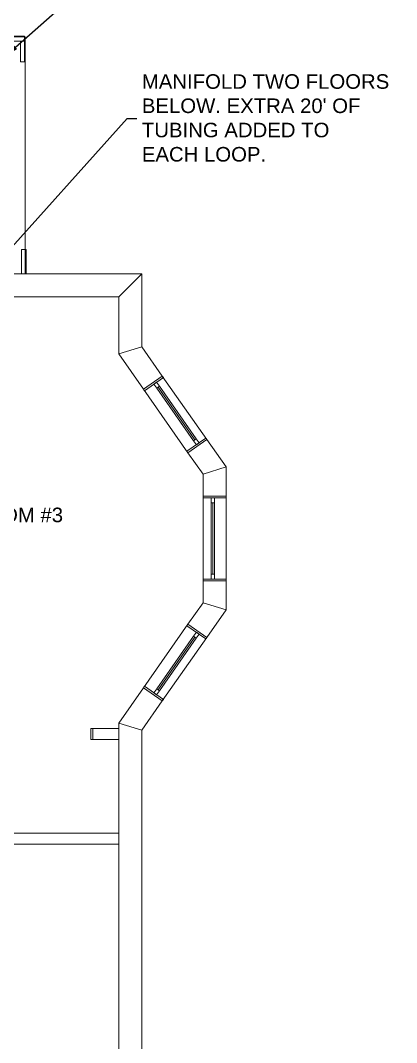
# Model space of a CAD drawing. Header units: inches. Extents: x -394 to 2550, y -2115 to -791.
# Drawn here: x 1800.5 to 1955.5, y -1445.8 to -1024.2 of the extents above; entities that cross this region are included whole.
import ezdxf
from ezdxf import colors
from ezdxf.entities.mleader import LeaderData, LeaderLine
from ezdxf.math import Vec2, Vec3

# ---------------------------------------------------------------- set-up
doc = ezdxf.new("R2010")
doc.units = ezdxf.units.IN
doc.header["$MEASUREMENT"] = 0
for name, color, linetype, lineweight in [('B_Walls', 7, 'Continuous', 13), ('S_Panel Text', 7, 'Continuous', 13), ('T_Tube Text', 7, 'Continuous', 13)]:
    doc.layers.add(name, color=color, linetype=linetype, lineweight=lineweight)
doc.styles.get("Standard").update_dxf_attribs({"font": 'arial.ttf'})

msp = doc.modelspace()

# ---------------------------------------------------------------- linework, layer by layer
at = {"layer": 'B_Walls'}
for p, q in [((1802.47, -1030.91), (1618.72, -1030.91)), ((1792.21, -1030.75), (1802.21, -1030.75)), ((1802.21, -1032.75), (1792.21, -1032.75)), ((1800.49, -1032.75), (1802.21, -1032.75)), ((1800.49, -1041.25), (1800.49, -1032.75)), ((1802.21, -1030.75), (1802.21, -1032.75)), ((1802.21, -1032.75), (1802.21, -1041.25)), ((1802.47, -1128.75), (1802.47, -1030.91)), ((1802.21, -1041.25), (1800.49, -1041.25)), ((1800.86, -1128.74), (1800.86, -1118.74)), ((1800.86, -1118.74), (1802.86, -1118.74)), ((1802.86, -1118.74), (1802.86, -1128.74)), ((1730.24, -1128.75), (1850.47, -1128.75)), ((1802.86, -1128.74), (1800.86, -1128.74)), ((1840.97, -1138.25), (1850.47, -1128.75)), ((1850.47, -1128.75), (1850.47, -1158.77)), ((1850.47, -1128.75), (1850.47, -1158.77)), ((1730.24, -1138.25), (1840.97, -1138.25)), ((1777.58, -1138.25), (1840.97, -1138.25)), ((1840.97, -1161.76), (1840.97, -1138.25)), ((1840.97, -1138.25), (1840.97, -1161.76)), ((1850.47, -1158.77), (1840.97, -1161.76)), ((1840.97, -1161.76), (1850.47, -1158.77)), ((1850.47, -1158.77), (1858.94, -1170.87)), ((1858.94, -1170.87), (1850.47, -1158.77)), ((1851.16, -1176.32), (1840.97, -1161.76)), ((1851.16, -1176.32), (1840.97, -1161.76)), ((1841.69, -1162.98), (1841.78, -1162.92)), ((1841.73, -1163.01), (1841.69, -1162.98)), ((1841.78, -1162.92), (1841.73, -1163.01)), ((1858.94, -1170.87), (1851.16, -1176.32)), ((1851.16, -1176.32), (1858.94, -1170.87)), ((1851.16, -1176.32), (1858.94, -1170.87)), ((1859.37, -1171.48), (1851.59, -1176.93)), ((1859.37, -1171.48), (1851.59, -1176.93)), ((1858.94, -1170.87), (1877.3, -1197.08)), ((1858.94, -1170.87), (1859.37, -1171.48)), ((1858.94, -1170.87), (1859.37, -1171.48)), ((1858.94, -1170.87), (1877.3, -1197.08)), ((1856.61, -1173.42), (1855.48, -1174.21)), ((1855.48, -1174.21), (1856.61, -1173.42)), ((1856.63, -1175.85), (1855.48, -1174.21)), ((1855.48, -1174.21), (1856.63, -1175.85)), ((1856.61, -1173.42), (1857.76, -1175.06)), ((1856.61, -1173.42), (1857.76, -1175.06)), ((1856.63, -1175.85), (1857.76, -1175.06)), ((1857.76, -1175.06), (1856.63, -1175.85)), ((1857.76, -1175.06), (1856.63, -1175.85)), ((1871.83, -1197.55), (1856.63, -1175.85)), ((1857.17, -1175.47), (1857.21, -1175.44)), ((1872.37, -1197.17), (1857.17, -1175.47)), ((1857.17, -1175.47), (1872.37, -1197.17)), ((1857.21, -1175.44), (1872.41, -1197.15)), ((1857.21, -1175.44), (1872.41, -1197.15)), ((1857.76, -1175.06), (1872.96, -1196.77)), ((1869.52, -1202.53), (1851.16, -1176.32)), ((1851.59, -1176.93), (1851.16, -1176.32)), ((1851.16, -1176.32), (1851.59, -1176.93)), ((1851.16, -1176.32), (1869.52, -1202.53)), ((1869.09, -1201.92), (1876.87, -1196.47)), ((1876.87, -1196.47), (1869.09, -1201.92)), ((1869.52, -1202.53), (1877.3, -1197.08)), ((1877.3, -1197.08), (1869.52, -1202.53)), ((1877.3, -1197.08), (1869.52, -1202.53)), ((1872.96, -1196.77), (1871.83, -1197.55)), ((1871.83, -1197.55), (1872.96, -1196.77)), ((1872.96, -1196.77), (1871.83, -1197.55)), ((1872.41, -1197.15), (1872.37, -1197.17)), ((1872.96, -1196.77), (1874.1, -1198.4)), ((1874.1, -1198.4), (1872.96, -1196.77)), ((1876.87, -1196.47), (1877.3, -1197.08)), ((1877.3, -1197.08), (1876.87, -1196.47)), ((1877.3, -1197.08), (1885.22, -1208.39)), ((1885.22, -1208.39), (1877.3, -1197.08)), ((1872.98, -1199.19), (1871.83, -1197.55)), ((1872.98, -1199.19), (1871.83, -1197.55)), ((1874.1, -1198.4), (1872.98, -1199.19)), ((1874.1, -1198.4), (1872.98, -1199.19)), ((1869.52, -1202.53), (1869.09, -1201.92)), ((1869.52, -1202.53), (1869.09, -1201.92)), ((1875.72, -1211.39), (1869.52, -1202.53)), ((1875.72, -1211.39), (1869.52, -1202.53)), ((1875.72, -1211.39), (1885.22, -1208.39)), ((1885.22, -1208.39), (1875.72, -1211.39)), ((1885.22, -1208.39), (1885.22, -1220.39)), ((1885.22, -1208.39), (1885.22, -1220.39)), ((1875.72, -1220.39), (1875.72, -1211.39)), ((1875.72, -1211.39), (1875.72, -1220.39)), ((1885.22, -1220.39), (1875.72, -1220.39)), ((1875.72, -1220.39), (1875.72, -1255.39)), ((1875.72, -1220.39), (1875.72, -1221.14)), ((1875.72, -1220.39), (1875.72, -1221.14)), ((1885.22, -1220.39), (1875.72, -1220.39)), ((1875.72, -1221.14), (1885.22, -1221.14)), ((1875.72, -1221.14), (1885.22, -1221.14)), ((1879.09, -1221.14), (1879.09, -1223.14)), ((1879.09, -1221.14), (1879.09, -1223.14)), ((1880.47, -1221.14), (1879.09, -1221.14)), ((1879.09, -1221.14), (1880.47, -1221.14)), ((1880.47, -1221.14), (1880.47, -1223.14)), ((1880.47, -1223.14), (1880.47, -1221.14)), ((1885.22, -1220.39), (1885.22, -1255.39)), ((1885.22, -1220.39), (1885.22, -1221.14)), ((1885.22, -1221.14), (1885.22, -1220.39)), ((1879.09, -1223.14), (1879.09, -1252.64)), ((1880.47, -1223.14), (1879.09, -1223.14)), ((1879.09, -1223.14), (1880.47, -1223.14)), ((1879.09, -1223.14), (1880.47, -1223.14)), ((1879.76, -1223.14), (1879.76, -1252.64)), ((1879.76, -1223.14), (1879.76, -1252.64)), ((1879.81, -1223.14), (1879.76, -1223.14)), ((1879.81, -1223.14), (1879.81, -1252.64)), ((1879.81, -1252.64), (1879.81, -1223.14)), ((1880.47, -1252.64), (1880.47, -1223.14)), ((1875.72, -1255.39), (1875.72, -1254.64)), ((1875.72, -1254.64), (1885.22, -1254.64)), ((1875.72, -1254.64), (1875.72, -1255.39)), ((1885.22, -1254.64), (1875.72, -1254.64)), ((1875.72, -1255.39), (1885.22, -1255.39)), ((1875.72, -1264.39), (1875.72, -1255.39)), ((1875.72, -1255.39), (1875.72, -1264.39)), ((1875.72, -1255.39), (1885.22, -1255.39)), ((1879.09, -1252.64), (1880.47, -1252.64)), ((1879.09, -1254.64), (1879.09, -1252.64)), ((1879.09, -1252.64), (1880.47, -1252.64)), ((1879.09, -1252.64), (1879.09, -1254.64)), ((1880.47, -1252.64), (1879.09, -1252.64)), ((1879.09, -1254.64), (1880.47, -1254.64)), ((1879.09, -1254.64), (1880.47, -1254.64)), ((1879.76, -1252.64), (1879.81, -1252.64)), ((1880.47, -1254.64), (1880.47, -1252.64)), ((1880.47, -1254.64), (1880.47, -1252.64)), ((1885.22, -1255.39), (1885.22, -1254.64)), ((1885.22, -1255.39), (1885.22, -1254.64)), ((1885.22, -1255.39), (1885.22, -1267.38)), ((1885.22, -1255.39), (1885.22, -1267.38)), ((1869.52, -1273.25), (1875.72, -1264.39)), ((1869.52, -1273.25), (1875.72, -1264.39)), ((1885.22, -1267.38), (1875.72, -1264.39)), ((1875.72, -1264.39), (1885.22, -1267.38)), ((1885.22, -1267.38), (1877.3, -1278.7)), ((1877.3, -1278.7), (1885.22, -1267.38)), ((1851.16, -1299.46), (1869.52, -1273.25)), ((1869.52, -1273.25), (1869.09, -1273.86)), ((1869.52, -1273.25), (1869.09, -1273.86)), ((1876.87, -1279.31), (1869.09, -1273.86)), ((1869.09, -1273.86), (1876.87, -1279.31)), ((1877.3, -1278.7), (1869.52, -1273.25)), ((1877.3, -1278.7), (1869.52, -1273.25)), ((1872.98, -1276.59), (1871.83, -1278.22)), ((1872.98, -1276.59), (1871.83, -1278.22)), ((1874.1, -1277.37), (1872.96, -1279.01)), ((1872.96, -1279.01), (1874.1, -1277.37)), ((1874.1, -1277.37), (1872.98, -1276.59)), ((1874.1, -1277.37), (1872.98, -1276.59)), ((1871.83, -1278.22), (1856.63, -1299.93)), ((1857.17, -1300.31), (1872.37, -1278.6)), ((1872.37, -1278.6), (1857.17, -1300.31)), ((1857.21, -1300.34), (1872.41, -1278.63)), ((1857.21, -1300.34), (1872.41, -1278.63)), ((1857.76, -1300.72), (1872.96, -1279.01)), ((1858.94, -1304.91), (1877.3, -1278.7)), ((1872.96, -1279.01), (1871.83, -1278.22)), ((1872.96, -1279.01), (1871.83, -1278.22)), ((1871.83, -1278.22), (1872.96, -1279.01)), ((1872.41, -1278.63), (1872.37, -1278.6)), ((1877.3, -1278.7), (1876.87, -1279.31)), ((1876.87, -1279.31), (1877.3, -1278.7)), ((1840.97, -1314.02), (1851.16, -1299.46)), ((1840.97, -1314.02), (1851.16, -1299.46)), ((1851.16, -1299.46), (1851.59, -1298.85)), ((1851.59, -1298.85), (1851.16, -1299.46)), ((1851.16, -1299.46), (1858.94, -1304.91)), ((1851.16, -1299.46), (1858.94, -1304.91)), ((1859.37, -1304.29), (1851.59, -1298.85)), ((1859.37, -1304.29), (1851.59, -1298.85)), ((1855.48, -1301.57), (1856.63, -1299.93)), ((1856.63, -1299.93), (1855.48, -1301.57)), ((1855.48, -1301.57), (1856.61, -1302.36)), ((1856.61, -1302.36), (1855.48, -1301.57)), ((1856.61, -1302.36), (1857.76, -1300.72)), ((1856.61, -1302.36), (1857.76, -1300.72)), ((1856.63, -1299.93), (1857.76, -1300.72)), ((1857.76, -1300.72), (1856.63, -1299.93)), ((1857.76, -1300.72), (1856.63, -1299.93)), ((1857.17, -1300.31), (1857.21, -1300.34)), ((1858.94, -1304.91), (1850.47, -1317.01)), ((1850.47, -1317.01), (1858.94, -1304.91)), ((1858.94, -1304.91), (1859.37, -1304.29)), ((1858.94, -1304.91), (1859.37, -1304.29)), ((1840.97, -1314.02), (1850.47, -1317.01)), ((1840.97, -1450.17), (1840.97, -1314.02)), ((1840.97, -1314.02), (1840.97, -1316.25)), ((1850.47, -1317.01), (1840.97, -1314.02)), ((1830.24, -1316.25), (1829.49, -1316.25)), ((1829.49, -1316.25), (1829.49, -1320.75)), ((1830.24, -1316.25), (1829.49, -1316.25)), ((1829.49, -1316.25), (1829.49, -1320.75)), ((1830.24, -1320.75), (1830.24, -1316.25)), ((1830.24, -1316.25), (1840.97, -1316.25)), ((1840.97, -1316.25), (1830.24, -1316.25)), ((1830.24, -1320.75), (1830.24, -1316.25)), ((1830.24, -1316.25), (1830.24, -1320.75)), ((1840.97, -1316.25), (1840.97, -1320.75)), ((1850.47, -1317.01), (1850.47, -1450.17)), ((1850.47, -1317.01), (1850.47, -1450.17)), ((1830.24, -1320.75), (1829.49, -1320.75)), ((1829.49, -1320.75), (1830.24, -1320.75)), ((1840.97, -1320.75), (1830.24, -1320.75)), ((1840.97, -1320.75), (1830.24, -1320.75)), ((1840.97, -1320.75), (1840.97, -1359.42)), ((1754.12, -1359.42), (1840.97, -1359.42)), ((1840.97, -1359.42), (1762.97, -1359.42)), ((1840.97, -1359.42), (1840.97, -1363.92)), ((1840.97, -1363.92), (1754.12, -1363.92)), ((1840.97, -1363.92), (1754.12, -1363.92)), ((1840.97, -1363.92), (1840.97, -1450.17))]:
    msp.add_line(p, q, dxfattribs=at)
at = {"layer": 'B_Walls', "extrusion": (0, 0, -1)}
for p, q in [((1875.72, -1220.39), (1875.72, -1255.39)), ((1885.22, -1220.39), (1875.72, -1220.39)), ((1885.22, -1255.39), (1885.22, -1220.39)), ((1875.72, -1255.39), (1885.22, -1255.39)), ((1869.52, -1273.25), (1851.16, -1299.46)), ((1877.3, -1278.7), (1869.52, -1273.25)), ((1858.94, -1304.91), (1877.3, -1278.7)), ((1851.16, -1299.46), (1858.94, -1304.91)), ((1830.24, -1316.25), (1829.49, -1316.25)), ((1829.49, -1316.25), (1829.49, -1320.75)), ((1830.24, -1320.75), (1830.24, -1316.25)), ((1829.49, -1320.75), (1830.24, -1320.75))]:
    msp.add_line(p, q, dxfattribs=at)

# ---------------------------------------------------------------- texts
at = {"layer": 'B_Walls'}
msp.add_text('BEDROOM #3', height=6, dxfattribs=at).set_placement((1763.09, -1231.16))

# ---------------------------------------------------------------- next in the draw order: leaders
at = {"layer": 'T_Tube Text'}
ml = msp.add_multileader_mtext('Standard', dxfattribs=at)
ml.set_content('CUSTOM GROOVE MAY BE REQUIRED\\PA MINIMUM OF 6" FROM WAX RING', color=256)
ml.set_leader_properties()
ml.build(insert=Vec2(0, 0))
ml.multileader.update_dxf_attribs({"text_left_attachment_type": 2, "text_right_attachment_type": 2, "dogleg_length": 4, "arrow_head_size": 6})
ctx = ml.context
ctx.base_point, ctx.char_height, ctx.arrow_head_size, ctx.plane_origin = Vec3(1669.59, -989.28), 6, 6, Vec3(1394.16, -1038.65)
ctx.left_attachment, ctx.right_attachment = 2, 2
notes = []
notes.append((ctx, [(0, (1, 1, 0), (1665.59, -989.28), (1, 0), 4, [(0, [(1627.65, -1054.46)], 0, [])])]))
ctx.mtext.insert, ctx.mtext.flow_direction = Vec3(1671.59, -981.12), 5
ctx.mtext.has_bg_fill, ctx.mtext.bg_color, ctx.mtext.bg_scale_factor, ctx.mtext.bg_transparency, ctx.mtext.use_window_bg_color = 1, -1023410167, 1.5, 0, 1
for ctx, leaders in notes:
    for number, flags, end, landing, length, lines in leaders:
        leader = LeaderData()
        leader.index, (leader.has_last_leader_line, leader.has_dogleg_vector, leader.attachment_direction) = number, flags
        leader.last_leader_point, leader.dogleg_vector, leader.dogleg_length = Vec3(end), Vec3(landing), length
        for number, points, colour, breaks in lines:
            line = LeaderLine()
            line.index, line.vertices, line.color, line.breaks = number, Vec3.list(points), colors.encode_raw_color(colour), breaks
            leader.lines.append(line)
        ctx.leaders.append(leader)

# ---------------------------------------------------------------- next in the draw order: leaders
at = {"layer": 'S_Panel Text'}
ml = msp.add_multileader_mtext('Standard', dxfattribs=at)
ml.set_content('SHARED PANEL TYP.', color=256)
ml.set_leader_properties()
ml.build(insert=Vec2(0, 0))
ml.multileader.update_dxf_attribs({"text_left_attachment_type": 2, "text_right_attachment_type": 2, "dogleg_length": 4, "arrow_head_size": 6})
ctx = ml.context
ctx.base_point, ctx.char_height, ctx.arrow_head_size, ctx.plane_origin = Vec3(1712.13, -1009.94), 6, 6, Vec3(1689.35, -1053.3)
ctx.left_attachment, ctx.right_attachment = 2, 2
notes = []
notes.append((ctx, [(1, (1, 1, 0), (1708.13, -1009.94), (1, 0), 4, [(1, [(1674.69, -1044.49), (1692.21, -1068.6)], 0, [])])]))
ctx.mtext.insert, ctx.mtext.flow_direction = Vec3(1714.13, -1006.84), 5
ctx.mtext.has_bg_fill, ctx.mtext.bg_color, ctx.mtext.bg_scale_factor, ctx.mtext.bg_transparency, ctx.mtext.use_window_bg_color = 1, -1023410167, 1.5, 0, 1
for ctx, leaders in notes:
    for number, flags, end, landing, length, lines in leaders:
        leader = LeaderData()
        leader.index, (leader.has_last_leader_line, leader.has_dogleg_vector, leader.attachment_direction) = number, flags
        leader.last_leader_point, leader.dogleg_vector, leader.dogleg_length = Vec3(end), Vec3(landing), length
        for number, points, colour, breaks in lines:
            line = LeaderLine()
            line.index, line.vertices, line.color, line.breaks = number, Vec3.list(points), colors.encode_raw_color(colour), breaks
            leader.lines.append(line)
        ctx.leaders.append(leader)

# ---------------------------------------------------------------- next in the draw order: leaders
ml = msp.add_multileader_mtext('Standard', dxfattribs=at)
ml.set_content('PANEL LAYOUT FOR THIS\\PSECTION STARTS HERE', color=256)
ml.set_leader_properties()
ml.build(insert=Vec2(0, 0))
ml.multileader.update_dxf_attribs({"text_left_attachment_type": 2, "text_right_attachment_type": 2, "dogleg_length": 4, "arrow_head_size": 6})
ctx = ml.context
ctx.base_point, ctx.char_height, ctx.arrow_head_size, ctx.plane_origin = Vec3(1830.97, -1009.94), 6, 6, Vec3(1798.28, -1156.18)
ctx.left_attachment, ctx.right_attachment = 2, 2
notes = []
notes.append((ctx, [(0, (1, 1, 0), (1826.97, -1009.94), (1, 0), 4, [(0, [(1793.97, -1039.25)], 0, [])])]))
ctx.mtext.insert, ctx.mtext.flow_direction = Vec3(1832.97, -1001.78), 5
ctx.mtext.has_bg_fill, ctx.mtext.bg_color, ctx.mtext.bg_scale_factor, ctx.mtext.bg_transparency, ctx.mtext.use_window_bg_color = 1, -1023410167, 1.5, 0, 1
for ctx, leaders in notes:
    for number, flags, end, landing, length, lines in leaders:
        leader = LeaderData()
        leader.index, (leader.has_last_leader_line, leader.has_dogleg_vector, leader.attachment_direction) = number, flags
        leader.last_leader_point, leader.dogleg_vector, leader.dogleg_length = Vec3(end), Vec3(landing), length
        for number, points, colour, breaks in lines:
            line = LeaderLine()
            line.index, line.vertices, line.color, line.breaks = number, Vec3.list(points), colors.encode_raw_color(colour), breaks
            leader.lines.append(line)
        ctx.leaders.append(leader)

# ---------------------------------------------------------------- next in the draw order: leaders
at = {"layer": 'T_Tube Text'}
ml = msp.add_multileader_mtext('Standard', dxfattribs=at)
ml.set_content("MANIFOLD TWO FLOORS\\PBELOW. EXTRA 20' OF\\PTUBING ADDED TO\\PEACH LOOP.", color=256)
ml.set_leader_properties()
ml.build(insert=Vec2(0, 0))
ml.multileader.update_dxf_attribs({"text_left_attachment_type": 2, "text_right_attachment_type": 2, "dogleg_length": 4, "arrow_head_size": 6})
ctx = ml.context
ctx.base_point, ctx.char_height, ctx.arrow_head_size, ctx.plane_origin = Vec3(1848.51, -1064.66), 6, 6, Vec3(1955.82, -1146.84)
ctx.left_attachment, ctx.right_attachment = 2, 2
notes = []
notes.append((ctx, [(1, (1, 1, 0), (1844.51, -1064.66), (1, 0), 4, [(0, [(1777.58, -1139.21)], 0, [])])]))
ctx.mtext.insert, ctx.mtext.flow_direction = Vec3(1850.51, -1046.4), 5
ctx.mtext.has_bg_fill, ctx.mtext.bg_color, ctx.mtext.bg_scale_factor, ctx.mtext.bg_transparency, ctx.mtext.use_window_bg_color = 1, -1023410167, 1.5, 0, 1
for ctx, leaders in notes:
    for number, flags, end, landing, length, lines in leaders:
        leader = LeaderData()
        leader.index, (leader.has_last_leader_line, leader.has_dogleg_vector, leader.attachment_direction) = number, flags
        leader.last_leader_point, leader.dogleg_vector, leader.dogleg_length = Vec3(end), Vec3(landing), length
        for number, points, colour, breaks in lines:
            line = LeaderLine()
            line.index, line.vertices, line.color, line.breaks = number, Vec3.list(points), colors.encode_raw_color(colour), breaks
            leader.lines.append(line)
        ctx.leaders.append(leader)

doc.saveas('drawing.dxf')
